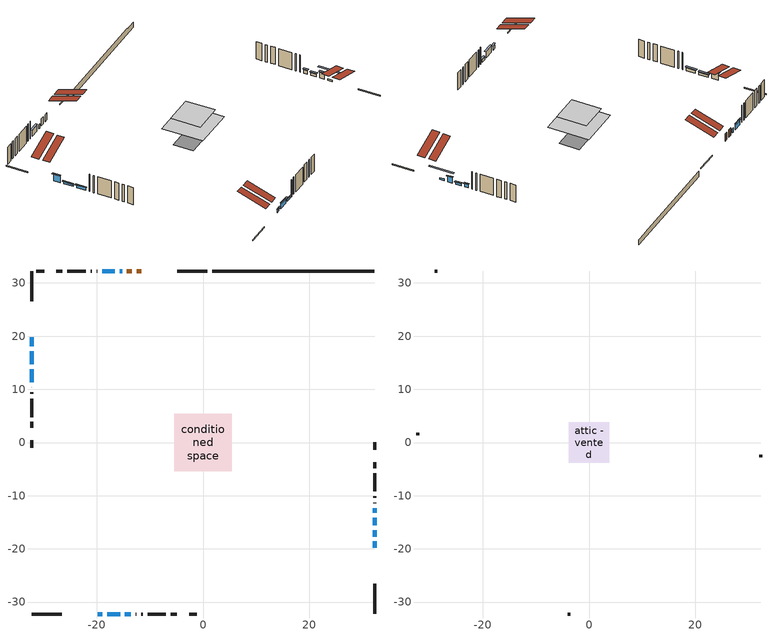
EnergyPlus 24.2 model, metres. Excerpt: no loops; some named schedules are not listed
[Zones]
conditioned space
 floor outside (Floor1 construction): -0.61,-0.61 -0.61,0.61 0.61,0.61 0.61,-0.61 z0.99
 floor adiabatic (AdiabaticFloorConstruction): -5.38,-5.38 -5.38,5.38 5.38,5.38 5.38,-5.38 z3.43
 floor foundation (Slab1 construction): -4.95,-2.67 -4.95,2.67 4.95,2.67 4.95,-2.67 z-0.61
 wall outside (RimJoist1 construction): 0.83,32.24 -4.88,32.24 / -32.24,-32.24 -26.52,-32.24 / -32.24,32.24 -32.24,26.52 / 32.24,-32.24 32.24,-26.52 z0.99:1.29
 wall outside (AdiabaticWallConstruction 1): -11.58,32.24 -12.47,32.24 / -13.4,32.24 -14.29,32.24 z0.99:3.02
 wall outside (AdiabaticWallConstruction): -15.22,32.24 -15.64,32.24 z0.99:2.21; -19.82,-32.24 -18.96,-32.24 / 32.24,-13.18 32.24,-12.31 z0.99:2.01; -32.24,19.82 -32.24,18.09 z0.99:2.97; -32.24,17.17 -32.24,14.73 z0.99:1.62; -32.24,13.8 -32.24,11.36 z0.99:1.8; 32.24,-19.82 32.24,-18.6 z0.99:1.45; 32.24,-17.67 32.24,-16.45 / -18.03,-32.24 -15.59,-32.24 z0.99:2.62; 32.24,-15.53 32.24,-14.1 / -14.66,-32.24 -13.54,-32.24 z0.99:1.7; -16.57,32.24 -18.96,32.24 z0.99:2.67
 wall outside (Wall1 construction): -19.88,32.24 -19.97,32.24 / -12.62,-32.24 -12.53,-32.24 / -32.24,10.43 -32.24,10.34 / 32.24,-11.38 32.24,-11.3 z0.99:5.87
 wall outside (Wall2 construction): -20.9,32.24 -21.14,32.24 / -11.6,-32.24 -11.36,-32.24 / -32.24,9.41 -32.24,9.17 / 32.24,-10.37 32.24,-10.13 z0.99:5.87
 wall outside (Wall3 construction): -22.07,32.24 -25.53,32.24 / -10.43,-32.24 -6.97,-32.24 / -32.24,8.24 -32.24,4.78 / 32.24,-9.2 32.24,-5.74 z0.99:5.87
 wall outside (Wall4 construction): -26.46,32.24 -27.59,32.24 / -6.04,-32.24 -4.91,-32.24 / -32.24,3.86 -32.24,2.73 / 32.24,-4.81 32.24,-3.68 z0.99:5.87
 wall outside (Wall6 construction): -29.89,32.24 -31.31,32.24 / -2.61,-32.24 -1.19,-32.24 / -32.24,0.43 -32.24,-0.99 / 32.24,-1.38 32.24,0.04 z0.99:5.87
 wall foundation (FoundationWall1 construction): 1.76,32.24,-0.61 1.76,32.24,0.99 29.19,32.24,0.99 29.19,32.24,0.81 32.24,32.24,0.81 32.24,32.24,-0.61
 window (WindowConstruction 10): -15.22,32.24 -15.64,32.24 z0.99:2.21
 window (WindowConstruction 6): -19.82,-32.24 -18.96,-32.24 z0.99:2
 window (WindowConstruction 7): -32.24,19.82 -32.24,18.09 z0.99:2.97
 window (WindowConstruction 8): -32.24,17.17 -32.24,14.73 z0.99:1.62
 window (WindowConstruction 9): -32.24,13.8 -32.24,11.36 z0.99:1.8
 window (WindowConstruction 11): 32.24,-19.82 32.24,-18.6 z0.99:1.45
 window (WindowConstruction): 32.24,-17.67 32.24,-16.45 z0.99:2.61
 window (WindowConstruction 1): 32.24,-15.53 32.24,-14.11 z0.99:1.7
 window (WindowConstruction 2): 32.24,-13.18 32.24,-12.31 z0.99:2
 window (WindowConstruction 3): -16.57,32.24 -18.96,32.24 z0.99:2.67
 window (WindowConstruction 4): -18.03,-32.24 -15.59,-32.24 z0.99:2.61
 window (WindowConstruction 5): -14.66,-32.24 -13.55,-32.24 z0.99:1.7
 door (Door): -11.59,32.24 -12.47,32.24 z0.99:3.02
 door (Door 1): -13.4,32.24 -14.29,32.24 z0.99:3.02
 ceiling adiabatic (AdiabaticFloorConstruction): 5.38,-5.38 5.38,5.38 -5.38,5.38 -5.38,-5.38 z3.43
 roof outside (Roof2 construction): -10.66,32.24,5.87 -10.66,24.88,8.32 -8.72,24.88,8.32 -8.72,32.24,5.87; -20.75,-32.24,5.87 -20.75,-24.88,8.32 -22.69,-24.88,8.32 -22.69,-32.24,5.87; -32.24,20.75,5.87 -24.88,20.75,8.32 -24.88,22.69,8.32 -32.24,22.69,5.87; 32.24,-20.75,5.87 24.88,-20.75,8.32 24.88,-22.69,8.32 32.24,-22.69,5.87
attic - vented
 floor to conditioned space (Floor2 construction Reversed): -3.85,-3.85 -3.85,3.85 3.85,3.85 3.85,-3.85 z5.87
 wall outside (Wall5 construction): -28.52,32.24 -28.96,32.24 / -3.98,-32.24 -3.54,-32.24 / -32.24,1.8 -32.24,1.36 / 32.24,-2.75 32.24,-2.31 z0.99:5.87
 roof outside (Roof1 construction): -7.79,32.24,5.87 -7.79,24.75,8.36 -5.81,24.75,8.36 -5.81,32.24,5.87; -23.62,-32.24,5.87 -23.62,-24.75,8.36 -25.59,-24.75,8.36 -25.59,-32.24,5.87; -32.24,23.62,5.87 -24.75,23.62,8.36 -24.75,25.59,8.36 -32.24,25.59,5.87; 32.24,-23.62,5.87 24.75,-23.62,8.36 24.75,-25.59,8.36 32.24,-25.59,5.87
shading: -18.76,-32.24 -20.02,-32.24 -20.02,-32.65 -18.76,-32.65 z2.21; -32.24,17.89 -32.24,20.02 -32.65,20.02 -32.65,17.89 z3.17; -32.24,14.53 -32.24,17.37 -32.65,17.37 -32.65,14.53 z1.83; -32.24,11.16 -32.24,14 -32.65,14 -32.65,11.16 z2; 32.24,-15.96 32.24,-22.46 32.65,-22.46 32.65,-15.96 z4.09; 32.24,-16.25 32.24,-17.88 32.65,-17.88 32.65,-16.25 z2.82; 32.24,-13.9 32.24,-15.73 32.65,-15.73 32.65,-13.9 z1.9; 32.24,-12.11 32.24,-13.38 32.65,-13.38 32.65,-12.11 z2.21; -19.16,32.24 -16.37,32.24 -16.37,32.65 -19.16,32.65 z2.87; -15.39,-32.24 -18.23,-32.24 -18.23,-32.65 -15.39,-32.65 z2.82; -13.34,-32.24 -14.86,-32.24 -14.86,-32.65 -13.34,-32.65 z1.9
[Building]
Building 1: Terrain=Suburbs
[Site:Location]
Edmonton Intl AP_AB: Latitude {deg}=53.31; Longitude {deg}=-113.58; Time Zone {hr}=-7; Elevation {m}=723; Keep Site Location Information=Yes
[Site:GroundTemperature:Shallow]
-1.56185, -3.61833, -3.78302, -2.80711, 1.11059, 5.01004, 8.39065, 10.5322, 10.7141, 8.97234, 5.67794, 1.89811
[Site:WaterMainsTemperature]
Calculation Method=Schedule; Temperature Schedule=mains temperature schedule
[Material] Roughness=Rough; Thermal Absorptance=0.9
Name | Thickness {m} | Conductivity {W/m-K} | Density {kg/m3} | Specific Heat {J/kg-K} | Solar Absorptance | Visible Absorptance
asphalt or fiberglass shingles | 0.00635 | 0.162714 | 1121.4 | 1465.45 | 0.4 | 0.4
ceiling loosefill ins | 0.254 | 0.0480833 | 16.02 | 1046.75 | 0.7 | 0.7
ceiling stud and cavity | 0.1397 | 0.126736 | 65.682 | 1177.47 | 0.7 | 0.7
concrete 4.0 in. | 0.1016 | 1.803125 | 2242.8 | 837.4 | 0.7 | 0.7
concrete 8.0 in. | 0.2032 | 1.803125 | 2242.8 | 837.4 | 0.7 | 0.7
door material | 0.04445 | 0.188738 | 512.64 | 1214.23 | 0.7 | 0.7
door material 1 | 0.04445 | 0.053851 | 512.64 | 1214.23 | 0.7 | 0.7
floor covering | 0.0127 | 0.0433444 | 54.468 | 1339.84 | 0.6 | 0.6
floor rigid ins; roof rigid ins | 0.051816 | 0.029427 | 32.04 | 1214.23 | 0.7 | 0.7
floor rigid ins 1; wall rigid ins | 0.512978 | 0.029427 | 32.04 | 1214.23 | 0.7 | 0.7
floor stud and cavity | 0.1397 | 0.49525 | 92.3553 | 1139.71 | 0.7 | 0.7
floor stud and cavity 1 | 0.1397 | 1.75129 | 37.0049 | 1207.88 | 0.7 | 0.7
furniture material conditioned space 1 | 0.1524 | 0.115458 | 640.8 | 1214.23 | 0.6 | 0.6
gypsum board | 0.0127 | 0.160291 | 801 | 837.4 | 0.6 | 0.6
osb sheathing 0.5 in. | 0.0127 | 0.115458 | 512.64 | 1214.23 | 0.7 | 0.7
osb sheathing 0.75 in. | 0.01905 | 0.115458 | 512.64 | 1214.23 | 0.7 | 0.7
osb sheathing 2.0 in. | 0.0508 | 0.115458 | 512.64 | 1214.23 | 0.7 | 0.7
rim joist stud and cavity | 0.0508 | 0.0296634 | 125.044 | 1163.47 | 0.6 | 0.6
roof stud and cavity | 0.2032 | 0.614537 | 78.34581 | 1123.46 | 0.7 | 0.7
wall stud and cavity | 0.1397 | 0.111274 | 139.0536 | 1170.24 | 0.7 | 0.7
wall stud and cavity 1 | 0.1397 | 0.0916148 | 139.0536 | 1170.24 | 0.7 | 0.7
wall stud and cavity 2 | 0.1397 | 0.0937807 | 139.0536 | 1170.24 | 0.7 | 0.7
wall stud and cavity 3 | 0.1397 | 0.108534 | 139.0536 | 1170.24 | 0.7 | 0.7
wall stud and cavity 4 | 0.0889 | 6.1454 | 50.32683 | 1063.81 | 0.6 | 0.6
wall stud and cavity 5 | 0.1397 | 0.103639 | 139.0536 | 1170.24 | 0.7 | 0.7
wall stud and cavity 6 | 0.0889 | 0.380278 | 52.3479 | 1209.89 | 0.7 | 0.7
wall stud and cavity 7 | 0.0889 | 0.391764 | 83.0341 | 1211.67 | 0.7 | 0.7
wood siding | 0.0254 | 0.102417 | 544.68 | 1172.36 | 0.4 | 0.4
wood siding 1 | 0.00254 | 0.102417 | 544.68 | 1172.36 | 0.4 | 0.4
wood siding 2; wood siding 3; wood siding 4 | 0.0254 | 0.102417 | 544.68 | 1172.36 | 0.7 | 0.7
[WindowMaterial:SimpleGlazingSystem]
Name | U-Factor {W/m2-K} | Solar Heat Gain Coefficient
WindowMaterial | 3.273367 | 0.54
WindowMaterial 1 | 4.71444 | 0.51
WindowMaterial 2 | 4.24771 | 0.54
WindowMaterial 3 | 3.296079 | 0.7
WindowMaterial 4 | 4.545239 | 0.53
WindowMaterial 5 | 2.91111 | 0.6
WindowMaterial 6 | 2.489803 | 0.47
WindowMaterial 7 | 2.43359 | 0.5
WindowMaterial 8 | 3.33639 | 0.51
WindowMaterial 9 | 2.52501 | 0.45
[Construction]
AdiabaticFloorConstruction: floor stud and cavity 1, floor rigid ins 1, osb sheathing 0.75 in., floor covering
AdiabaticWallConstruction: wood siding 3, wall rigid ins, wall stud and cavity 6, gypsum board
AdiabaticWallConstruction 1: wood siding 4, wall rigid ins, wall stud and cavity 6, gypsum board
Door: door material
Door 1: door material 1
Floor1 construction: floor stud and cavity, floor rigid ins, osb sheathing 0.75 in., floor covering
Floor2 construction Reversed: gypsum board, ceiling stud and cavity, ceiling loosefill ins
FoundationWall1 construction: concrete 8.0 in.
furniture construction conditioned space 1: furniture material conditioned space 1
PartitionWallConstruction: gypsum board, wall stud and cavity 7, gypsum board
RimJoist1 construction: wood siding 2, osb sheathing 2.0 in., rim joist stud and cavity
Roof1 construction: asphalt or fiberglass shingles
Roof2 construction: asphalt or fiberglass shingles, roof rigid ins, osb sheathing 0.75 in., roof stud and cavity, gypsum board
Slab1 construction: concrete 4.0 in.
Wall1 construction: wood siding, osb sheathing 0.5 in., wall stud and cavity, gypsum board
Wall2 construction: wood siding, osb sheathing 0.5 in., wall stud and cavity 1, gypsum board
Wall3 construction: wood siding, osb sheathing 0.5 in., wall stud and cavity 2, gypsum board
Wall4 construction: wood siding, osb sheathing 0.5 in., wall stud and cavity 3, gypsum board
Wall5 construction: wood siding 1, wall stud and cavity 4
Wall6 construction: wood siding, osb sheathing 0.5 in., wall stud and cavity 5, gypsum board
WindowConstruction: WindowMaterial
WindowConstruction 1: WindowMaterial 1
WindowConstruction 10: WindowMaterial 8
WindowConstruction 11: WindowMaterial 9
WindowConstruction 2; WindowConstruction 6: WindowMaterial 2
WindowConstruction 3; WindowConstruction 4: WindowMaterial 3
WindowConstruction 5: WindowMaterial 4
WindowConstruction 7: WindowMaterial 5
WindowConstruction 8: WindowMaterial 6
WindowConstruction 9: WindowMaterial 7
[Zone] Multiplier=1; Part of Total Floor Area=Yes
Name | Volume {m3}
attic - vented | 23.9945
conditioned space | 511.3
[Space]
Name | Zone | Volume {m3}
attic - vented 1 | attic - vented | 23.9945
conditioned space 1 | conditioned space | 511.3
[ZoneInfiltration:EffectiveLeakageArea]
infil attic - vented 1: Zone or Space=attic - vented 1; Schedule=Always On Discrete; Effective Air Leakage Area {cm2}=2058.44; Stack Coefficient=0.000512804; Wind Coefficient=1.53002e-05
[ZoneMixing]
whole house fan mix: Zone or Space=attic - vented; Schedule=Always On Continuous; Design Flow Rate Calculation Method=Flow/Zone; Design Flow Rate {m3/s}=0; Source Zone or Space=conditioned space
[SurfaceProperty:ExposedFoundationPerimeter]
Slab1: Exposed Perimeter Calculation Method=TotalExposedPerimeter; Total Exposed Perimeter {m}=30.479
[InternalMass] Zone or ZoneList=conditioned space; Space or SpaceList=conditioned space 1
Name | Construction | Surface Area {m2}
furniture mass conditioned space 1 | furniture construction conditioned space 1 | 68.0882
partition wall mass | PartitionWallConstruction | 170.22
[Lights]
interior lighting: Zone or ZoneList or Space or SpaceList=conditioned space 1; Schedule=interior lighting schedule; Design Level Calculation Method=LightingLevel; Lighting Level {W}=343.2; Return Air Fraction=0; Fraction Radiant=0.6; Fraction Visible=0.2; Fraction Replaceable=1
[People]
occupants: Zone or ZoneList or Space or SpaceList=conditioned space 1; Number of People Schedule=occupants schedule; Number of People Calculation Method=People; Number of People=3; Fraction Radiant=0.314171; Sensible Heat Fraction=0.56303; Activity Level Schedule=occupants activity schedule; Carbon Dioxide Generation Rate {m3/s-W}=0; Enable ASHRAE 55 Comfort Warnings=No; Mean Radiant Temperature Calculation Type=EnclosureAveraged
[ElectricEquipment] Zone or ZoneList or Space or SpaceList=conditioned space 1; Design Level Calculation Method=EquipmentLevel
Name | Schedule | Design Level {W} | Fraction Latent | Fraction Radiant | Fraction Lost
clothes dryer | clothes dryer schedule | 140.772 | 0.015 | 0.081 | 0.85
clothes washer | clothes washer schedule | 32.1985 | 0.03 | 0.162 | 0.7
cooking range | cooking range schedule | 215.147 | 0.08 | 0.432 | 0.2
dishwasher | dishwasher schedule | 66.8632 | 0.3 | 0.18 | 0.4
fridge | fridge schedule | 72.9452 | 0 | 0.6 | 0
mech vent bath fan 0 | mech vent bath fan 0 schedule | 50.2 | 0 | 0 | 1
mech vent bath fan 1 | mech vent bath fan 1 schedule | 50.2 | 0 | 0 | 1
mech vent house fan | mech vent house fan schedule | 0 | 0 | 0 | 1
mech vent house fan cfis | mech vent house fan cfis schedule | 0 | 0 | 0 | 0
mech vent range fan 0 | mech vent range fan 0 schedule | 57 | 0 | 0 | 1
misc plug loads | misc plug loads schedule | 494.7 | 0.045 | 0.513 | 0.1
whole house fan | Always On Discrete | 0 | 0 | 0 | 1
[OtherEquipment] Zone or ZoneList or Space or SpaceList=conditioned space 1; Design Level Calculation Method=EquipmentLevel
Name | Fuel Type | Schedule | Design Level {W} | Fraction Latent | Fraction Radiant | Fraction Lost
clothes dryer 1 | Electricity | clothes dryer schedule | 0 | 0.015 | 0.081 | 0.85
cooking range 1 | Electricity | cooking range schedule | 0 | 0.08 | 0.432 | 0.2
general water use latent | None | general water use schedule | 62.594 | 1 | 0 | 0
general water use sensible | None | general water use schedule | -61.6891 | 0 | 0.6 | 0
mech vent house fan latent load | None | Always On Discrete | 0 | 1 | 0 | 0
mech vent house fan sensible load | None | Always On Discrete | 0 | 0 | 0 | 0
water heater energy adjustment1 | NaturalGas | Always On Discrete | 0.01 | 0 | 0 | 1
[ZoneInfiltration:DesignFlowRate] Zone or ZoneList or Space or SpaceList=conditioned space 1; Schedule=Always On Discrete; Design Flow Rate Calculation Method=Flow/Zone; Design Flow Rate {m3/s}=0
infil flow; natural vent flow; whole house fan flow
[Foundation:Kiva]
Foundation Kiva 1: Initial Indoor Air Temperature {C}=18; Wall Height Above Grade {m}=0.98999; Wall Depth Below Slab {m}=0.2032
[Foundation:Kiva:Settings]
Soil Conductivity {W/m-K}=0.849921; Soil Density {kg/m3}=1842.3; Soil Specific Heat {J/kg-K}=418.7; Ground Solar Absorptivity=0.9; Ground Thermal Absorptivity=0.9; Ground Surface Roughness {m}=0.03; Far-Field Width {m}=40; Deep-Ground Boundary Condition=ZeroFlux; Deep-Ground Depth {m}=40; Minimum Cell Dimension {m}=0.2; Maximum Cell Growth Coefficient=3; Simulation Timestep=Timestep
[Exterior:Lights]
exterior lighting: Schedule=exterior lighting schedule; Design Level {W}=75.6
[Schedule:Constant]
Name | Hourly Value
Always On Continuous; mech vent house fan schedule; mech vent house fan cfis schedule; Always On Discrete | 1
occupants activity schedule | 117.228
fridge schedule | 0
[Schedule:Week:Daily]
interior lighting schedule Week Rule - Jan1-Jan27: interior lighting schedule day, interior lighting schedule day, interior lighting schedule day, interior lighting schedule day, interior lighting schedule day, interior lighting schedule day, interior lighting schedule day, interior lighting schedule default day, interior lighting schedule default day, interior lighting schedule default day, interior lighting schedule default day, interior lighting schedule default day
interior lighting schedule Week Rule - Jan28-Feb3: interior lighting schedule day, interior lighting schedule day, interior lighting schedule day, interior lighting schedule day, interior lighting schedule day 1, interior lighting schedule day 1, interior lighting schedule day 1, interior lighting schedule default day, interior lighting schedule default day, interior lighting schedule default day, interior lighting schedule default day, interior lighting schedule default day
interior lighting schedule Week Rule - Feb4-Feb24: interior lighting schedule day 1, interior lighting schedule day 1, interior lighting schedule day 1, interior lighting schedule day 1, interior lighting schedule day 1, interior lighting schedule day 1, interior lighting schedule day 1, interior lighting schedule default day, interior lighting schedule default day, interior lighting schedule default day, interior lighting schedule default day, interior lighting schedule default day
interior lighting schedule Week Rule - Feb25-Mar3: interior lighting schedule day 1, interior lighting schedule day 1, interior lighting schedule day 1, interior lighting schedule day 1, interior lighting schedule day 2, interior lighting schedule day 2, interior lighting schedule day 2, interior lighting schedule default day, interior lighting schedule default day, interior lighting schedule default day, interior lighting schedule default day, interior lighting schedule default day
interior lighting schedule Week Rule - Mar4-Mar31: interior lighting schedule day 2, interior lighting schedule day 2, interior lighting schedule day 2, interior lighting schedule day 2, interior lighting schedule day 2, interior lighting schedule day 2, interior lighting schedule day 2, interior lighting schedule default day, interior lighting schedule default day, interior lighting schedule default day, interior lighting schedule default day, interior lighting schedule default day
interior lighting schedule Week Rule - Apr1-Apr28: interior lighting schedule day 3, interior lighting schedule day 3, interior lighting schedule day 3, interior lighting schedule day 3, interior lighting schedule day 3, interior lighting schedule day 3, interior lighting schedule day 3, interior lighting schedule default day, interior lighting schedule default day, interior lighting schedule default day, interior lighting schedule default day, interior lighting schedule default day
interior lighting schedule Week Rule - Apr29-May5: interior lighting schedule day 3, interior lighting schedule day 3, interior lighting schedule day 4, interior lighting schedule day 4, interior lighting schedule day 4, interior lighting schedule day 4, interior lighting schedule day 4, interior lighting schedule default day, interior lighting schedule default day, interior lighting schedule default day, interior lighting schedule default day, interior lighting schedule default day
interior lighting schedule Week Rule - May6-May26: interior lighting schedule day 4, interior lighting schedule day 4, interior lighting schedule day 4, interior lighting schedule day 4, interior lighting schedule day 4, interior lighting schedule day 4, interior lighting schedule day 4, interior lighting schedule default day, interior lighting schedule default day, interior lighting schedule default day, interior lighting schedule default day, interior lighting schedule default day
interior lighting schedule Week Rule - May27-Jun2: interior lighting schedule day 4, interior lighting schedule day 4, interior lighting schedule day 4, interior lighting schedule day 4, interior lighting schedule day 4, interior lighting schedule day 5, interior lighting schedule day 5, interior lighting schedule default day, interior lighting schedule default day, interior lighting schedule default day, interior lighting schedule default day, interior lighting schedule default day
interior lighting schedule Week Rule - Jun3-Jun30: interior lighting schedule day 5, interior lighting schedule day 5, interior lighting schedule day 5, interior lighting schedule day 5, interior lighting schedule day 5, interior lighting schedule day 5, interior lighting schedule day 5, interior lighting schedule default day, interior lighting schedule default day, interior lighting schedule default day, interior lighting schedule default day, interior lighting schedule default day
interior lighting schedule Week Rule - Jul1-Jul28: interior lighting schedule day 6, interior lighting schedule day 6, interior lighting schedule day 6, interior lighting schedule day 6, interior lighting schedule day 6, interior lighting schedule day 6, interior lighting schedule day 6, interior lighting schedule default day, interior lighting schedule default day, interior lighting schedule default day, interior lighting schedule default day, interior lighting schedule default day
interior lighting schedule Week Rule - Jul29-Aug4: interior lighting schedule day 6, interior lighting schedule day 6, interior lighting schedule day 6, interior lighting schedule day 7, interior lighting schedule day 7, interior lighting schedule day 7, interior lighting schedule day 7, interior lighting schedule default day, interior lighting schedule default day, interior lighting schedule default day, interior lighting schedule default day, interior lighting schedule default day
interior lighting schedule Week Rule - Aug5-Aug25: interior lighting schedule day 7, interior lighting schedule day 7, interior lighting schedule day 7, interior lighting schedule day 7, interior lighting schedule day 7, interior lighting schedule day 7, interior lighting schedule day 7, interior lighting schedule default day, interior lighting schedule default day, interior lighting schedule default day, interior lighting schedule default day, interior lighting schedule default day
interior lighting schedule Week Rule - Aug26-Sep1: interior lighting schedule day 7, interior lighting schedule day 7, interior lighting schedule day 7, interior lighting schedule day 7, interior lighting schedule day 7, interior lighting schedule day 7, interior lighting schedule day 8, interior lighting schedule default day, interior lighting schedule default day, interior lighting schedule default day, interior lighting schedule default day, interior lighting schedule default day
interior lighting schedule Week Rule - Sep2-Sep29: interior lighting schedule day 8, interior lighting schedule day 8, interior lighting schedule day 8, interior lighting schedule day 8, interior lighting schedule day 8, interior lighting schedule day 8, interior lighting schedule day 8, interior lighting schedule default day, interior lighting schedule default day, interior lighting schedule default day, interior lighting schedule default day, interior lighting schedule default day
interior lighting schedule Week Rule - Sep30-Oct6: interior lighting schedule day 8, interior lighting schedule day 9, interior lighting schedule day 9, interior lighting schedule day 9, interior lighting schedule day 9, interior lighting schedule day 9, interior lighting schedule day 9, interior lighting schedule default day, interior lighting schedule default day, interior lighting schedule default day, interior lighting schedule default day, interior lighting schedule default day
interior lighting schedule Week Rule - Oct7-Oct27: interior lighting schedule day 9, interior lighting schedule day 9, interior lighting schedule day 9, interior lighting schedule day 9, interior lighting schedule day 9, interior lighting schedule day 9, interior lighting schedule day 9, interior lighting schedule default day, interior lighting schedule default day, interior lighting schedule default day, interior lighting schedule default day, interior lighting schedule default day
interior lighting schedule Week Rule - Oct28-Nov3: interior lighting schedule day 9, interior lighting schedule day 9, interior lighting schedule day 9, interior lighting schedule day 9, interior lighting schedule day 10, interior lighting schedule day 10, interior lighting schedule day 10, interior lighting schedule default day, interior lighting schedule default day, interior lighting schedule default day, interior lighting schedule default day, interior lighting schedule default day
interior lighting schedule Week Rule - Nov4-Nov24: interior lighting schedule day 10, interior lighting schedule day 10, interior lighting schedule day 10, interior lighting schedule day 10, interior lighting schedule day 10, interior lighting schedule day 10, interior lighting schedule day 10, interior lighting schedule default day, interior lighting schedule default day, interior lighting schedule default day, interior lighting schedule default day, interior lighting schedule default day
interior lighting schedule Week Rule - Nov25-Dec1: interior lighting schedule day 10, interior lighting schedule day 10, interior lighting schedule day 10, interior lighting schedule day 10, interior lighting schedule day 10, interior lighting schedule day 10, interior lighting schedule day 11, interior lighting schedule default day, interior lighting schedule default day, interior lighting schedule default day, interior lighting schedule default day, interior lighting schedule default day
interior lighting schedule Week Rule - Dec2-Dec31: interior lighting schedule day 11, interior lighting schedule day 11, interior lighting schedule day 11, interior lighting schedule day 11, interior lighting schedule day 11, interior lighting schedule day 11, interior lighting schedule day 11, interior lighting schedule default day, interior lighting schedule default day, interior lighting schedule default day, interior lighting schedule default day, interior lighting schedule default day
occupants schedule Week Rule - Jan1-Dec31: occupants schedule day, occupants schedule day, occupants schedule day, occupants schedule day, occupants schedule day, occupants schedule day, occupants schedule day, occupants schedule default day, occupants schedule default day, occupants schedule default day, occupants schedule default day, occupants schedule default day
clothes dryer schedule Week Rule - Jan1-Dec31: clothes dryer schedule day, clothes dryer schedule day, clothes dryer schedule day, clothes dryer schedule day, clothes dryer schedule day, clothes dryer schedule day, clothes dryer schedule day, clothes dryer schedule default day, clothes dryer schedule default day, clothes dryer schedule default day, clothes dryer schedule default day, clothes dryer schedule default day
clothes washer schedule Week Rule - Jan1-Dec31: clothes washer schedule day, clothes washer schedule day, clothes washer schedule day, clothes washer schedule day, clothes washer schedule day, clothes washer schedule day, clothes washer schedule day, clothes washer schedule default day, clothes washer schedule default day, clothes washer schedule default day, clothes washer schedule default day, clothes washer schedule default day
cooking range schedule Week Rule - Jan1-Dec31: cooking range schedule day, cooking range schedule day, cooking range schedule day, cooking range schedule day, cooking range schedule day, cooking range schedule day, cooking range schedule day, cooking range schedule default day, cooking range schedule default day, cooking range schedule default day, cooking range schedule default day, cooking range schedule default day
dishwasher schedule Week Rule - Jan1-Dec31: dishwasher schedule day, dishwasher schedule day, dishwasher schedule day, dishwasher schedule day, dishwasher schedule day, dishwasher schedule day, dishwasher schedule day, dishwasher schedule default day, dishwasher schedule default day, dishwasher schedule default day, dishwasher schedule default day, dishwasher schedule default day
mech vent bath fan 0 schedule Week Rule - Jan1-Dec31: mech vent bath fan 0 schedule day, mech vent bath fan 0 schedule day, mech vent bath fan 0 schedule day, mech vent bath fan 0 schedule day, mech vent bath fan 0 schedule day, mech vent bath fan 0 schedule day, mech vent bath fan 0 schedule day, mech vent bath fan 0 schedule default day, mech vent bath fan 0 schedule default day, mech vent bath fan 0 schedule default day, mech vent bath fan 0 schedule default day, mech vent bath fan 0 schedule default day
mech vent bath fan 1 schedule Week Rule - Jan1-Dec31: mech vent bath fan 1 schedule day, mech vent bath fan 1 schedule day, mech vent bath fan 1 schedule day, mech vent bath fan 1 schedule day, mech vent bath fan 1 schedule day, mech vent bath fan 1 schedule day, mech vent bath fan 1 schedule day, mech vent bath fan 1 schedule default day, mech vent bath fan 1 schedule default day, mech vent bath fan 1 schedule default day, mech vent bath fan 1 schedule default day, mech vent bath fan 1 schedule default day
mech vent range fan 0 schedule Week Rule - Jan1-Dec31: mech vent range fan 0 schedule day, mech vent range fan 0 schedule day, mech vent range fan 0 schedule day, mech vent range fan 0 schedule day, mech vent range fan 0 schedule day, mech vent range fan 0 schedule day, mech vent range fan 0 schedule day, mech vent range fan 0 schedule default day, mech vent range fan 0 schedule default day, mech vent range fan 0 schedule default day, mech vent range fan 0 schedule default day, mech vent range fan 0 schedule default day
misc plug loads schedule Week Rule - Jan1-Dec31: misc plug loads schedule day, misc plug loads schedule day, misc plug loads schedule day, misc plug loads schedule day, misc plug loads schedule day, misc plug loads schedule day, misc plug loads schedule day, misc plug loads schedule default day, misc plug loads schedule default day, misc plug loads schedule default day, misc plug loads schedule default day, misc plug loads schedule default day
general water use schedule Week Rule - Jan1-Dec31: general water use schedule day, general water use schedule day, general water use schedule day, general water use schedule day, general water use schedule day, general water use schedule day, general water use schedule day, general water use schedule default day, general water use schedule default day, general water use schedule default day, general water use schedule default day, general water use schedule default day
exterior lighting schedule Week Rule - Jan1-Jan27: exterior lighting schedule day, exterior lighting schedule day, exterior lighting schedule day, exterior lighting schedule day, exterior lighting schedule day, exterior lighting schedule day, exterior lighting schedule day, exterior lighting schedule default day, exterior lighting schedule default day, exterior lighting schedule default day, exterior lighting schedule default day, exterior lighting schedule default day
exterior lighting schedule Week Rule - Jan28-Feb3: exterior lighting schedule day, exterior lighting schedule day, exterior lighting schedule day, exterior lighting schedule day, exterior lighting schedule day 1, exterior lighting schedule day 1, exterior lighting schedule day 1, exterior lighting schedule default day, exterior lighting schedule default day, exterior lighting schedule default day, exterior lighting schedule default day, exterior lighting schedule default day
exterior lighting schedule Week Rule - Feb4-Feb24: exterior lighting schedule day 1, exterior lighting schedule day 1, exterior lighting schedule day 1, exterior lighting schedule day 1, exterior lighting schedule day 1, exterior lighting schedule day 1, exterior lighting schedule day 1, exterior lighting schedule default day, exterior lighting schedule default day, exterior lighting schedule default day, exterior lighting schedule default day, exterior lighting schedule default day
exterior lighting schedule Week Rule - Feb25-Mar3: exterior lighting schedule day 1, exterior lighting schedule day 1, exterior lighting schedule day 1, exterior lighting schedule day 1, exterior lighting schedule day 2, exterior lighting schedule day 2, exterior lighting schedule day 2, exterior lighting schedule default day, exterior lighting schedule default day, exterior lighting schedule default day, exterior lighting schedule default day, exterior lighting schedule default day
exterior lighting schedule Week Rule - Mar4-Mar31: exterior lighting schedule day 2, exterior lighting schedule day 2, exterior lighting schedule day 2, exterior lighting schedule day 2, exterior lighting schedule day 2, exterior lighting schedule day 2, exterior lighting schedule day 2, exterior lighting schedule default day, exterior lighting schedule default day, exterior lighting schedule default day, exterior lighting schedule default day, exterior lighting schedule default day
exterior lighting schedule Week Rule - Apr1-Apr28: exterior lighting schedule day 3, exterior lighting schedule day 3, exterior lighting schedule day 3, exterior lighting schedule day 3, exterior lighting schedule day 3, exterior lighting schedule day 3, exterior lighting schedule day 3, exterior lighting schedule default day, exterior lighting schedule default day, exterior lighting schedule default day, exterior lighting schedule default day, exterior lighting schedule default day
exterior lighting schedule Week Rule - Apr29-May5: exterior lighting schedule day 3, exterior lighting schedule day 3, exterior lighting schedule day 4, exterior lighting schedule day 4, exterior lighting schedule day 4, exterior lighting schedule day 4, exterior lighting schedule day 4, exterior lighting schedule default day, exterior lighting schedule default day, exterior lighting schedule default day, exterior lighting schedule default day, exterior lighting schedule default day
exterior lighting schedule Week Rule - May6-May26: exterior lighting schedule day 4, exterior lighting schedule day 4, exterior lighting schedule day 4, exterior lighting schedule day 4, exterior lighting schedule day 4, exterior lighting schedule day 4, exterior lighting schedule day 4, exterior lighting schedule default day, exterior lighting schedule default day, exterior lighting schedule default day, exterior lighting schedule default day, exterior lighting schedule default day
exterior lighting schedule Week Rule - May27-Jun2: exterior lighting schedule day 4, exterior lighting schedule day 4, exterior lighting schedule day 4, exterior lighting schedule day 4, exterior lighting schedule day 4, exterior lighting schedule day 5, exterior lighting schedule day 5, exterior lighting schedule default day, exterior lighting schedule default day, exterior lighting schedule default day, exterior lighting schedule default day, exterior lighting schedule default day
exterior lighting schedule Week Rule - Jun3-Jun30: exterior lighting schedule day 5, exterior lighting schedule day 5, exterior lighting schedule day 5, exterior lighting schedule day 5, exterior lighting schedule day 5, exterior lighting schedule day 5, exterior lighting schedule day 5, exterior lighting schedule default day, exterior lighting schedule default day, exterior lighting schedule default day, exterior lighting schedule default day, exterior lighting schedule default day
exterior lighting schedule Week Rule - Jul1-Jul28: exterior lighting schedule day 6, exterior lighting schedule day 6, exterior lighting schedule day 6, exterior lighting schedule day 6, exterior lighting schedule day 6, exterior lighting schedule day 6, exterior lighting schedule day 6, exterior lighting schedule default day, exterior lighting schedule default day, exterior lighting schedule default day, exterior lighting schedule default day, exterior lighting schedule default day
[Schedule:Year]
interior lighting schedule: interior lighting schedule Week Rule - Jan1-Jan27, 1, 1, 1, 27, interior lighting schedule Week Rule - Jan28-Feb3, 1, 28, 2, 3, interior lighting schedule Week Rule - Feb4-Feb24, 2, 4, 2, 24, interior lighting schedule Week Rule - Feb25-Mar3, 2, 25, 3, 3, interior lighting schedule Week Rule - Mar4-Mar31, 3, 4, 3, 31, interior lighting schedule Week Rule - Apr1-Apr28, 4, 1, 4, 28, interior lighting schedule Week Rule - Apr29-May5, 4, 29, 5, 5, interior lighting schedule Week Rule - May6-May26, 5, 6, 5, 26, interior lighting schedule Week Rule - May27-Jun2, 5, 27, 6, 2, interior lighting schedule Week Rule - Jun3-Jun30, 6, 3, 6, 30, interior lighting schedule Week Rule - Jul1-Jul28, 7, 1, 7, 28, interior lighting schedule Week Rule - Jul29-Aug4, 7, 29, 8, 4, interior lighting schedule Week Rule - Aug5-Aug25, 8, 5, 8, 25, interior lighting schedule Week Rule - Aug26-Sep1, 8, 26, 9, 1, interior lighting schedule Week Rule - Sep2-Sep29, 9, 2, 9, 29, interior lighting schedule Week Rule - Sep30-Oct6, 9, 30, 10, 6, interior lighting schedule Week Rule - Oct7-Oct27, 10, 7, 10, 27, interior lighting schedule Week Rule - Oct28-Nov3, 10, 28, 11, 3, interior lighting schedule Week Rule - Nov4-Nov24, 11, 4, 11, 24, interior lighting schedule Week Rule - Nov25-Dec1, 11, 25, 12, 1, interior lighting schedule Week Rule - Dec2-Dec31, 12, 2, 12, 31
occupants schedule: occupants schedule Week Rule - Jan1-Dec31, 1, 1, 12, 31
clothes dryer schedule: clothes dryer schedule Week Rule - Jan1-Dec31, 1, 1, 12, 31
clothes washer schedule: clothes washer schedule Week Rule - Jan1-Dec31, 1, 1, 12, 31
cooking range schedule: cooking range schedule Week Rule - Jan1-Dec31, 1, 1, 12, 31
dishwasher schedule: dishwasher schedule Week Rule - Jan1-Dec31, 1, 1, 12, 31
mech vent bath fan 0 schedule: mech vent bath fan 0 schedule Week Rule - Jan1-Dec31, 1, 1, 12, 31
mech vent bath fan 1 schedule: mech vent bath fan 1 schedule Week Rule - Jan1-Dec31, 1, 1, 12, 31
mech vent range fan 0 schedule: mech vent range fan 0 schedule Week Rule - Jan1-Dec31, 1, 1, 12, 31
misc plug loads schedule: misc plug loads schedule Week Rule - Jan1-Dec31, 1, 1, 12, 31
general water use schedule: general water use schedule Week Rule - Jan1-Dec31, 1, 1, 12, 31
exterior lighting schedule: exterior lighting schedule Week Rule - Jan1-Jan27, 1, 1, 1, 27, exterior lighting schedule Week Rule - Jan28-Feb3, 1, 28, 2, 3, exterior lighting schedule Week Rule - Feb4-Feb24, 2, 4, 2, 24, exterior lighting schedule Week Rule - Feb25-Mar3, 2, 25, 3, 3, exterior lighting schedule Week Rule - Mar4-Mar31, 3, 4, 3, 31, exterior lighting schedule Week Rule - Apr1-Apr28, 4, 1, 4, 28, exterior lighting schedule Week Rule - Apr29-May5, 4, 29, 5, 5, exterior lighting schedule Week Rule - May6-May26, 5, 6, 5, 26, exterior lighting schedule Week Rule - May27-Jun2, 5, 27, 6, 2, exterior lighting schedule Week Rule - Jun3-Jun30, 6, 3, 6, 30, exterior lighting schedule Week Rule - Jul1-Jul28, 7, 1, 7, 28, exterior lighting schedule Week Rule - Jul29-Aug4, 7, 29, 8, 4, exterior lighting schedule Week Rule - Aug5-Aug25, 8, 5, 8, 25, exterior lighting schedule Week Rule - Aug26-Sep1, 8, 26, 9, 1, exterior lighting schedule Week Rule - Sep2-Sep29, 9, 2, 9, 29, exterior lighting schedule Week Rule - Sep30-Oct6, 9, 30, 10, 6, exterior lighting schedule Week Rule - Oct7-Oct27, 10, 7, 10, 27, exterior lighting schedule Week Rule - Oct28-Nov3, 10, 28, 11, 3, exterior lighting schedule Week Rule - Nov4-Nov24, 11, 4, 11, 24, exterior lighting schedule Week Rule - Nov25-Dec1, 11, 25, 12, 1, exterior lighting schedule Week Rule - Dec2-Dec31, 12, 2, 12, 31
[Schedule:Compact]
mains temperature schedule: Through: 01/01, For: AllDays, Until: 24:00, 3.97167, Through: 01/02, For: AllDays, Until: 24:00, 3.90778, Through: 01/03, For: AllDays, Until: 24:00, 3.84556, Through: 01/04, For: AllDays, Until: 24:00, 3.78389, Through: 01/05, For: AllDays, Until: 24:00, 3.72278, Through: 01/06, For: AllDays, Until: 24:00, 3.66278, Through: 01/07, For: AllDays, Until: 24:00, 3.60389, Through: 01/08, For: AllDays, Until: 24:00, 3.54556, Through: 01/09, For: AllDays, Until: 24:00, 3.48833, Through: 01/10, For: AllDays, Until: 24:00, 3.43167, Through: 01/11, For: AllDays, Until: 24:00, 3.37611, Through: 01/12, For: AllDays, Until: 24:00, 3.32167, Through: 01/13, For: AllDays, Until: 24:00, 3.26833, Through: 01/14, For: AllDays, Until: 24:00, 3.21556, Through: 01/15, For: AllDays, Until: 24:00, 3.16444, Through: 01/16, For: AllDays, Until: 24:00, 3.11389, Through: 01/17, For: AllDays, Until: 24:00, 3.06444, Through: 01/18, For: AllDays, Until: 24:00, 3.01611, Through: 01/19, For: AllDays, Until: 24:00, 2.96889, Through: 01/20, For: AllDays, Until: 24:00, 2.92278, Through: 01/21, For: AllDays, Until: 24:00, 2.87722, Through: 01/22, For: AllDays, Until: 24:00, 2.83333, Through: 01/23, For: AllDays, Until: 24:00, 2.79056, Through: 01/24, For: AllDays, Until: 24:00, 2.74889, Through: 01/25, For: AllDays, Until: 24:00, 2.70833, Through: 01/26, For: AllDays, Until: 24:00, 2.66889, Through: 01/27, For: AllDays, Until: 24:00, 2.63056, Through: 01/28, For: AllDays, Until: 24:00, 2.59333, Through: 01/29, For: AllDays, Until: 24:00, 2.55778, Through: 01/30, For: AllDays, Until: 24:00, 2.52278, Through: 01/31, For: AllDays, Until: 24:00, 2.48944, Through: 02/01, For: AllDays, Until: 24:00, 2.45722, Through: 02/02, For: AllDays, Until: 24:00, 2.42611, Through: 02/03, For: AllDays, Until: 24:00, 2.39667, Through: 02/04, For: AllDays, Until: 24:00, 2.36833, Through: 02/05, For: AllDays, Until: 24:00, 2.34111, Through: 02/06, For: AllDays, Until: 24:00, 2.315, Through: 02/07, For: AllDays, Until: 24:00, 2.29056, Through: 02/08, For: AllDays, Until: 24:00, 2.26722, Through: 02/09, For: AllDays, Until: 24:00, 2.245, Through: 02/10, For: AllDays, Until: 24:00, 2.22444, Through: 02/11, For: AllDays, Until: 24:00, 2.20444, Through: 02/12, For: AllDays, Until: 24:00, 2.18667, Through: 02/13, For: AllDays, Until: 24:00, 2.17, Through: 02/14, For: AllDays, Until: 24:00, 2.15444, Through: 02/15, For: AllDays, Until: 24:00, 2.14, Through: 02/16, For: AllDays, Until: 24:00, 2.12722, Through: 02/17, For: AllDays, Until: 24:00, 2.11556, Through: 02/18, For: AllDays, Until: 24:00, 2.10556, Through: 02/19, For: AllDays, Until: 24:00, 2.09667, Through: 02/20, For: AllDays, Until: 24:00, 2.08889, Through: 02/21, For: AllDays, Until: 24:00, 2.08278, Through: 02/22, For: AllDays, Until: 24:00, 2.07833, Through: 02/23, For: AllDays, Until: 24:00, 2.07444, Through: 02/24, For: AllDays, Until: 24:00, 2.07278, Through: 02/25, For: AllDays, Until: 24:00, 2.07167, Through: 02/26, For: AllDays, Until: 24:00, 2.07222, Through: 02/27, For: AllDays, Until: 24:00, 2.07444, Through: 02/28, For: AllDays, Until: 24:00, 2.07778, Through: 03/01, For: AllDays, Until: 24:00, 2.08222, Through: 03/02, For: AllDays, Until: 24:00, 2.08833, Through: 03/03, For: AllDays, Until: 24:00, 2.09556, Through: 03/04, For: AllDays, Until: 24:00, 2.10444, Through: 03/05, For: AllDays, Until: 24:00, 2.11444, Through: 03/06, For: AllDays, Until: 24:00, 2.12556, Through: 03/07, For: AllDays, Until: 24:00, 2.13833, Through: 03/08, For: AllDays, Until: 24:00, 2.15278, Through: 03/09, For: AllDays, Until: 24:00, 2.16778, Through: 03/10, For: AllDays, Until: 24:00, 2.18444, Through: 03/11, For: AllDays, Until: 24:00, 2.20278, Through: 03/12, For: AllDays, Until: 24:00, 2.22167, Through: 03/13, For: AllDays, Until: 24:00, 2.24278, Through: 03/14, For: AllDays, Until: 24:00, 2.26444, Through: 03/15, For: AllDays, Until: 24:00, 2.28778, Through: 03/16, For: AllDays, Until: 24:00, 2.31222, Through: 03/17, For: AllDays, Until: 24:00, 2.33778, Through: 03/18, For: AllDays, Until: 24:00, 2.365, Through: 03/19, For: AllDays, Until: 24:00, 2.39333, Through: 03/20, For: AllDays, Until: 24:00, 2.42278, Through: 03/21, For: AllDays, Until: 24:00, 2.45389, Through: 03/22, For: AllDays, Until: 24:00, 2.48611, Through: 03/23, For: AllDays, Until: 24:00, 2.51889, Through: 03/24, For: AllDays, Until: 24:00, 2.55389, Through: 03/25, For: AllDays, Until: 24:00, 2.58944, Through: 03/26, For: AllDays, Until: 24:00, 2.62611, Through: 03/27, For: AllDays, Until: 24:00, 2.66444, Through: 03/28, For: AllDays, Until: 24:00, 2.70389, Through: 03/29, For: AllDays, Until: 24:00, 2.74389, Through: 03/30, For: AllDays, Until: 24:00, 2.78556, Through: 03/31, For: AllDays, Until: 24:00, 2.82833, Through: 04/01, For: AllDays, Until: 24:00, 2.87222, Through: 04/02, For: AllDays, Until: 24:00, 2.91722, Through: 04/03, For: AllDays, Until: 24:00, 2.96333, Through: 04/04, For: AllDays, Until: 24:00, 3.01056, Through: 04/05, For: AllDays, Until: 24:00, 3.05889, Through: 04/06, For: AllDays, Until: 24:00, 3.10833, Through: 04/07, For: AllDays, Until: 24:00, 3.15833, Through: 04/08, For: AllDays, Until: 24:00, 3.21, Through: 04/09, For: AllDays, Until: 24:00, 3.26222, Through: 04/10, For: AllDays, Until: 24:00, 3.31556, Through: 04/11, For: AllDays, Until: 24:00, 3.37, Through: 04/12, For: AllDays, Until: 24:00, 3.42556, Through: 04/13, For: AllDays, Until: 24:00, 3.48167, Through: 04/14, For: AllDays, Until: 24:00, 3.53889, Through: 04/15, For: AllDays, Until: 24:00, 3.59722, Through: 04/16, For: AllDays, Until: 24:00, 3.65611, Through: 04/17, For: AllDays, Until: 24:00, 3.71611, Through: 04/18, For: AllDays, Until: 24:00, 3.77667, Through: 04/19, For: AllDays, Until: 24:00, 3.83833, Through: 04/20, For: AllDays, Until: 24:00, 3.90111, Through: 04/21, For: AllDays, Until: 24:00, 3.96444, Through: 04/22, For: AllDays, Until: 24:00, 4.02833, Through: 04/23, For: AllDays, Until: 24:00, 4.09333, Through: 04/24, For: AllDays, Until: 24:00, 4.15889, Through: 04/25, For: AllDays, Until: 24:00, 4.225, Through: 04/26, For: AllDays, Until: 24:00, 4.29222, Through: 04/27, For: AllDays, Until: 24:00, 4.36, Through: 04/28, For: AllDays, Until: 24:00, 4.42833, Through: 04/29, For: AllDays, Until: 24:00, 4.49722, Through: 04/30, For: AllDays, Until: 24:00, 4.56667, Through: 05/01, For: AllDays, Until: 24:00, 4.63722, Through: 05/02, For: AllDays, Until: 24:00, 4.70833, Through: 05/03, For: AllDays, Until: 24:00, 4.77944, Through: 05/04, For: AllDays, Until: 24:00, 4.85167, Through: 05/05, For: AllDays, Until: 24:00, 4.92389, Through: 05/06, For: AllDays, Until: 24:00, 4.99722, Through: 05/07, For: AllDays, Until: 24:00, 5.07056, Through: 05/08, For: AllDays, Until: 24:00, 5.145, Through: 05/09, For: AllDays, Until: 24:00, 5.21944, Through: 05/10, For: AllDays, Until: 24:00, 5.29389, Through: 05/11, For: AllDays, Until: 24:00, 5.36944, Through: 05/12, For: AllDays, Until: 24:00, 5.445, Through: 05/13, For: AllDays, Until: 24:00, 5.52111, Through: 05/14, For: AllDays, Until: 24:00, 5.59722, Through: 05/15, For: AllDays, Until: 24:00, 5.67389, Through: 05/16, For: AllDays, Until: 24:00, 5.75056, Through: 05/17, For: AllDays, Until: 24:00, 5.82778, Through: 05/18, For: AllDays, Until: 24:00, 5.90556, Through: 05/19, For: AllDays, Until: 24:00, 5.98278, Through: 05/20, For: AllDays, Until: 24:00, 6.06056, Through: 05/21, For: AllDays, Until: 24:00, 6.13889, Through: 05/22, For: AllDays, Until: 24:00, 6.21667, Through: 05/23, For: AllDays, Until: 24:00, 6.295, Through: 05/24, For: AllDays, Until: 24:00, 6.37333, Through: 05/25, For: AllDays, Until: 24:00, 6.45222, Through: 05/26, For: AllDays, Until: 24:00, 6.53056, Through: 05/27, For: AllDays, Until: 24:00, 6.60889, Through: 05/28, For: AllDays, Until: 24:00, 6.68778, Through: 05/29, For: AllDays, Until: 24:00, 6.76611, Through: 05/30, For: AllDays, Until: 24:00, 6.84444, Through: 05/31, For: AllDays, Until: 24:00, 6.92278, Through: 06/01, For: AllDays, Until: 24:00, 7.00111, Through: 06/02, For: AllDays, Until: 24:00, 7.07944, Through: 06/03, For: AllDays, Until: 24:00, 7.15778, Through: 06/04, For: AllDays, Until: 24:00, 7.23556, Through: 06/05, For: AllDays, Until: 24:00, 7.31333, Through: 06/06, For: AllDays, Until: 24:00, 7.39056, Through: 06/07, For: AllDays, Until: 24:00, 7.46833, Through: 06/08, For: AllDays, Until: 24:00, 7.545, Through: 06/09, For: AllDays, Until: 24:00, 7.62222, Through: 06/10, For: AllDays, Until: 24:00, 7.69833, Through: 06/11, For: AllDays, Until: 24:00, 7.775, Through: 06/12, For: AllDays, Until: 24:00, 7.85056, Through: 06/13, For: AllDays, Until: 24:00, 7.92611, Through: 06/14, For: AllDays, Until: 24:00, 8.00111, Through: 06/15, For: AllDays, Until: 24:00, 8.07611, Through: 06/16, For: AllDays, Until: 24:00, 8.15056, Through: 06/17, For: AllDays, Until: 24:00, 8.22389, Through: 06/18, For: AllDays, Until: 24:00, 8.29778, Through: 06/19, For: AllDays, Until: 24:00, 8.37056, Through: 06/20, For: AllDays, Until: 24:00, 8.44278, Through: 06/21, For: AllDays, Until: 24:00, 8.51444, Through: 06/22, For: AllDays, Until: 24:00, 8.58611, Through: 06/23, For: AllDays, Until: 24:00, 8.65667, Through: 06/24, For: AllDays, Until: 24:00, 8.72667, Through: 06/25, For: AllDays, Until: 24:00, 8.79611, Through: 06/26, For: AllDays, Until: 24:00, 8.865, Through: 06/27, For: AllDays, Until: 24:00, 8.93333, Through: 06/28, For: AllDays, Until: 24:00, 9.00056, Through: 06/29, For: AllDays, Until: 24:00, 9.06778, Through: 06/30, For: AllDays, Until: 24:00, 9.13333, Through: 07/01, For: AllDays, Until: 24:00, 9.19889, Through: 07/02, For: AllDays, Until: 24:00, 9.26333, Through: 07/03, For: AllDays, Until: 24:00, 9.32722, Through: 07/04, For: AllDays, Until: 24:00, 9.39056, Through: 07/05, For: AllDays, Until: 24:00, 9.45278, Through: 07/06, For: AllDays, Until: 24:00, 9.51389, Through: 07/07, For: AllDays, Until: 24:00, 9.57444, Through: 07/08, For: AllDays, Until: 24:00, 9.63389, Through: 07/09, For: AllDays, Until: 24:00, 9.69278, Through: 07/10, For: AllDays, Until: 24:00, 9.75056, Through: 07/11, For: AllDays, Until: 24:00, 9.80778, Through: 07/12, For: AllDays, Until: 24:00, 9.86333, Through: 07/13, For: AllDays, Until: 24:00, 9.91833, Through: 07/14, For: AllDays, Until: 24:00, 9.97278, Through: 07/15, For: AllDays, Until: 24:00, 10.0256, Through: 07/16, For: AllDays, Until: 24:00, 10.0778, Through: 07/17, For: AllDays, Until: 24:00, 10.1289, Through: 07/18, For: AllDays, Until: 24:00, 10.1789, Through: 07/19, For: AllDays, Until: 24:00, 10.2278, Through: 07/20, For: AllDays, Until: 24:00, 10.2756, Through: 07/21, For: AllDays, Until: 24:00, 10.3222, Through: 07/22, For: AllDays, Until: 24:00, 10.3683, Through: 07/23, For: AllDays, Until: 24:00, 10.4128, Through: 07/24, For: AllDays, Until: 24:00, 10.4561, Through: 07/25, For: AllDays, Until: 24:00, 10.4989, Through: 07/26, For: AllDays, Until: 24:00, 10.54, Through: 07/27, For: AllDays, Until: 24:00, 10.58, Through: 07/28, For: AllDays, Until: 24:00, 10.6189, Through: 07/29, For: AllDays, Until: 24:00, 10.6567, Through: 07/30, For: AllDays, Until: 24:00, 10.6928, Through: 07/31, For: AllDays, Until: 24:00, 10.7283, Through: 08/01, For: AllDays, Until: 24:00, 10.7622, Through: 08/02, For: AllDays, Until: 24:00, 10.7956, Through: 08/03, For: AllDays, Until: 24:00, 10.8272, Through: 08/04, For: AllDays, Until: 24:00, 10.8572, Through: 08/05, For: AllDays, Until: 24:00, 10.8867, Through: 08/06, For: AllDays, Until: 24:00, 10.9144, Through: 08/07, For: AllDays, Until: 24:00, 10.9411, Through: 08/08, For: AllDays, Until: 24:00, 10.9667, Through: 08/09, For: AllDays, Until: 24:00, 10.9906, Through: 08/10, For: AllDays, Until: 24:00, 11.0133, Through: 08/11, For: AllDays, Until: 24:00, 11.035, Through: 08/12, For: AllDays, Until: 24:00, 11.055, Through: 08/13, For: AllDays, Until: 24:00, 11.0739, Through: 08/14, For: AllDays, Until: 24:00, 11.0917, Through: 08/15, For: AllDays, Until: 24:00, 11.1078, Through: 08/16, For: AllDays, Until: 24:00, 11.1228, Through: 08/17, For: AllDays, Until: 24:00, 11.1361, Through: 08/18, For: AllDays, Until: 24:00, 11.1483, Through: 08/19, For: AllDays, Until: 24:00, 11.1594, Through: 08/20, For: AllDays, Until: 24:00, 11.1689, Through: 08/21, For: AllDays, Until: 24:00, 11.1772, Through: 08/22, For: AllDays, Until: 24:00, 11.1844, Through: 08/23, For: AllDays, Until: 24:00, 11.19, Through: 08/24, For: AllDays, Until: 24:00, 11.1939, Through: 08/25, For: AllDays, Until: 24:00, 11.1967, Through: 08/26, For: AllDays, Until: 24:00, 11.1983, Through: 08/27, For: AllDays, Until: 24:00, 11.1983, Through: 08/28, For: AllDays, Until: 24:00, 11.1972, Through: 08/29, For: AllDays, Until: 24:00, 11.195, Through: 08/30, For: AllDays, Until: 24:00, 11.1911, Through: 08/31, For: AllDays, Until: 24:00, 11.1856, Through: 09/01, For: AllDays, Until: 24:00, 11.1789, Through: 09/02, For: AllDays, Until: 24:00, 11.1711, Through: 09/03, For: AllDays, Until: 24:00, 11.1617, Through: 09/04, For: AllDays, Until: 24:00, 11.1511, Through: 09/05, For: AllDays, Until: 24:00, 11.1394, Through: 09/06, For: AllDays, Until: 24:00, 11.1261, Through: 09/07, For: AllDays, Until: 24:00, 11.1111, Through: 09/08, For: AllDays, Until: 24:00, 11.0956, Through: 09/09, For: AllDays, Until: 24:00, 11.0778, Through: 09/10, For: AllDays, Until: 24:00, 11.0594, Through: 09/11, For: AllDays, Until: 24:00, 11.0394, Through: 09/12, For: AllDays, Until: 24:00, 11.0183, Through: 09/13, For: AllDays, Until: 24:00, 10.9961, Through: 09/14, For: AllDays, Until: 24:00, 10.9722, Through: 09/15, For: AllDays, Until: 24:00, 10.9472, Through: 09/16, For: AllDays, Until: 24:00, 10.9206, Through: 09/17, For: AllDays, Until: 24:00, 10.8928, Through: 09/18, For: AllDays, Until: 24:00, 10.8639, Through: 09/19, For: AllDays, Until: 24:00, 10.8339, Through: 09/20, For: AllDays, Until: 24:00, 10.8028, Through: 09/21, For: AllDays, Until: 24:00, 10.77, Through: 09/22, For: AllDays, Until: 24:00, 10.7361, Through: 09/23, For: AllDays, Until: 24:00, 10.7011, Through: 09/24, For: AllDays, Until: 24:00, 10.665, Through: 09/25, For: AllDays, Until: 24:00, 10.6272, Through: 09/26, For: AllDays, Until: 24:00, 10.5889, Through: 09/27, For: AllDays, Until: 24:00, 10.5489, Through: 09/28, For: AllDays, Until: 24:00, 10.5078, Through: 09/29, For: AllDays, Until: 24:00, 10.4661, Through: 09/30, For: AllDays, Until: 24:00, 10.4228, Through: 10/01, For: AllDays, Until: 24:00, 10.3783, Through: 10/02, For: AllDays, Until: 24:00, 10.3328, Through: 10/03, For: AllDays, Until: 24:00, 10.2861, Through: 10/04, For: AllDays, Until: 24:00, 10.2383, Through: 10/05, For: AllDays, Until: 24:00, 10.19, Through: 10/06, For: AllDays, Until: 24:00, 10.14, Through: 10/07, For: AllDays, Until: 24:00, 10.0894, Through: 10/08, For: AllDays, Until: 24:00, 10.0372, Through: 10/09, For: AllDays, Until: 24:00, 9.98444, Through: 10/10, For: AllDays, Until: 24:00, 9.93056, Through: 10/11, For: AllDays, Until: 24:00, 9.87611, Through: 10/12, For: AllDays, Until: 24:00, 9.82, Through: 10/13, For: AllDays, Until: 24:00, 9.76333, Through: 10/14, For: AllDays, Until: 24:00, 9.70611, Through: 10/15, For: AllDays, Until: 24:00, 9.64722, Through: 10/16, For: AllDays, Until: 24:00, 9.58778, Through: 10/17, For: AllDays, Until: 24:00, 9.52778, Through: 10/18, For: AllDays, Until: 24:00, 9.46667, Through: 10/19, For: AllDays, Until: 24:00, 9.40444, Through: 10/20, For: AllDays, Until: 24:00, 9.34167, Through: 10/21, For: AllDays, Until: 24:00, 9.27778, Through: 10/22, For: AllDays, Until: 24:00, 9.21333, Through: 10/23, For: AllDays, Until: 24:00, 9.14833, Through: 10/24, For: AllDays, Until: 24:00, 9.08222, Through: 10/25, For: AllDays, Until: 24:00, 9.01556, Through: 10/26, For: AllDays, Until: 24:00, 8.94833, Through: 10/27, For: AllDays, Until: 24:00, 8.88056, Through: 10/28, For: AllDays, Until: 24:00, 8.81167, Through: 10/29, For: AllDays, Until: 24:00, 8.74222, Through: 10/30, For: AllDays, Until: 24:00, 8.67222, Through: 10/31, For: AllDays, Until: 24:00, 8.60167, Through: 11/01, For: AllDays, Until: 24:00, 8.53056, Through: 11/02, For: AllDays, Until: 24:00, 8.45889, Through: 11/03, For: AllDays, Until: 24:00, 8.38667, Through: 11/04, For: AllDays, Until: 24:00, 8.31389, Through: 11/05, For: AllDays, Until: 24:00, 8.24056, Through: 11/06, For: AllDays, Until: 24:00, 8.16667, Through: 11/07, For: AllDays, Until: 24:00, 8.09278, Through: 11/08, For: AllDays, Until: 24:00, 8.01833, Through: 11/09, For: AllDays, Until: 24:00, 7.94278, Through: 11/10, For: AllDays, Until: 24:00, 7.86778, Through: 11/11, For: AllDays, Until: 24:00, 7.79167, Through: 11/12, For: AllDays, Until: 24:00, 7.71556, Through: 11/13, For: AllDays, Until: 24:00, 7.63944, Through: 11/14, For: AllDays, Until: 24:00, 7.56222, Through: 11/15, For: AllDays, Until: 24:00, 7.48556, Through: 11/16, For: AllDays, Until: 24:00, 7.40833, Through: 11/17, For: AllDays, Until: 24:00, 7.33056, Through: 11/18, For: AllDays, Until: 24:00, 7.25278, Through: 11/19, For: AllDays, Until: 24:00, 7.175, Through: 11/20, For: AllDays, Until: 24:00, 7.09722, Through: 11/21, For: AllDays, Until: 24:00, 7.01889, Through: 11/22, For: AllDays, Until: 24:00, 6.94056, Through: 11/23, For: AllDays, Until: 24:00, 6.86222, Through: 11/24, For: AllDays, Until: 24:00, 6.78389, Through: 11/25, For: AllDays, Until: 24:00, 6.705, Through: 11/26, For: AllDays, Until: 24:00, 6.62667, Through: 11/27, For: AllDays, Until: 24:00, 6.54833, Through: 11/28, For: AllDays, Until: 24:00, 6.46944, Through: 11/29, For: AllDays, Until: 24:00, 6.39111, Through: 11/30, For: AllDays, Until: 24:00, 6.31278, Through: 12/01, For: AllDays, Until: 24:00, 6.23444, Through: 12/02, For: AllDays, Until: 24:00, 6.15611, Through: 12/03, For: AllDays, Until: 24:00, 6.07833, Through: 12/04, For: AllDays, Until: 24:00, 6.00056, Through: 12/05, For: AllDays, Until: 24:00, 5.92278, Through: 12/06, For: AllDays, Until: 24:00, 5.84556, Through: 12/07, For: AllDays, Until: 24:00, 5.76833, Through: 12/08, For: AllDays, Until: 24:00, 5.69111, Through: 12/09, For: AllDays, Until: 24:00, 5.61444, Through: 12/10, For: AllDays, Until: 24:00, 5.53778, Through: 12/11, For: AllDays, Until: 24:00, 5.46222, Through: 12/12, For: AllDays, Until: 24:00, 5.38611, Through: 12/13, For: AllDays, Until: 24:00, 5.31111, Through: 12/14, For: AllDays, Until: 24:00, 5.23611, Through: 12/15, For: AllDays, Until: 24:00, 5.16167, Through: 12/16, For: AllDays, Until: 24:00, 5.08722, Through: 12/17, For: AllDays, Until: 24:00, 5.01389, Through: 12/18, For: AllDays, Until: 24:00, 4.94056, Through: 12/19, For: AllDays, Until: 24:00, 4.86778, Through: 12/20, For: AllDays, Until: 24:00, 4.79556, Through: 12/21, For: AllDays, Until: 24:00, 4.72389, Through: 12/22, For: AllDays, Until: 24:00, 4.65333, Through: 12/23, For: AllDays, Until: 24:00, 4.58278, Through: 12/24, For: AllDays, Until: 24:00, 4.51278, Through: 12/25, For: AllDays, Until: 24:00, 4.44389, Through: 12/26, For: AllDays, Until: 24:00, 4.375, Through: 12/27, For: AllDays, Until: 24:00, 4.30722, Through: 12/28, For: AllDays, Until: 24:00, 4.24, Through: 12/29, For: AllDays, Until: 24:00, 4.17333, Through: 12/30, For: AllDays, Until: 24:00, 4.10778, Through: 12/31, For: AllDays, Until: 24:00, 4.04278
